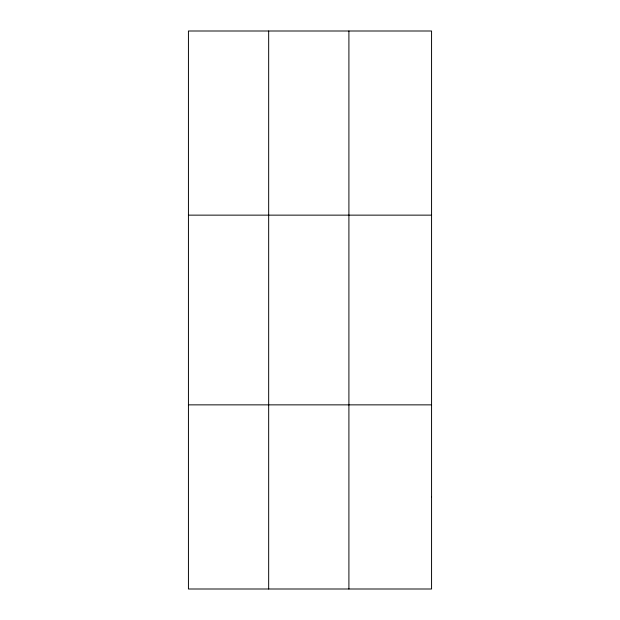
<?xml version="1.0" encoding="UTF-8"?>
<svg xmlns="http://www.w3.org/2000/svg" width="620" height="620" viewBox="0 0 620 620"><rect width="100%" height="100%" fill="white"/><g stroke="black" fill="none" stroke-linecap="round" stroke-linejoin="round"><path stroke-width="0.93" d="M268.669 31L268.669 589M348.905 31L348.905 589M188.433 215.14L431.567 215.14M188.433 404.86L431.567 404.86M431.567 496.93L431.567 589L188.433 589L188.433 31L431.567 31L431.567 496.93"/></g></svg>
